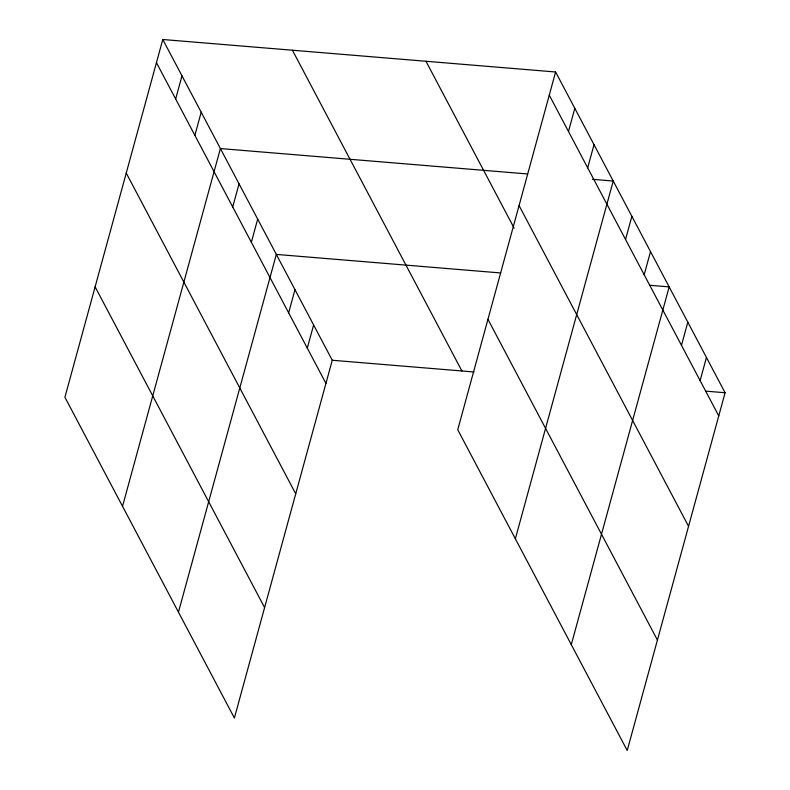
<?xml version="1.0" encoding="UTF-8"?>
<svg xmlns="http://www.w3.org/2000/svg" width="790" height="790" viewBox="0 0 790 790"><rect width="100%" height="100%" fill="white"/><g stroke="black" fill="none" stroke-linecap="round" stroke-linejoin="round"><path stroke-width="1.19" d="M162.78 39.5L64.908 397.261L234.393 718.011L332.264 360.26L162.78 39.5L555.607 71.989L725.092 392.739L627.221 750.5L457.736 429.74L555.607 71.989M175.656 98.997L181.986 75.85M194.863 135.357L201.193 112.21M122.529 506.311L220.4 148.56L527.621 173.968M232.714 206.99L239.044 183.843M251.358 242.273L257.688 219.126M178.461 612.161L276.332 254.41L500.672 272.955M288.646 312.84L294.976 289.693M307.29 348.123L313.62 324.976M568.484 131.486L574.814 108.339M587.691 167.836L594.021 144.689M515.356 538.8L613.228 181.038L592.441 179.32M625.542 239.479L631.872 216.322M644.186 274.762L650.516 251.605M571.288 644.65L669.16 286.889L649.597 285.279M681.474 345.329L687.804 322.172M700.118 380.612L706.448 357.455M332.264 360.26L474.04 371.981M705.529 391.119L725.092 392.739M549.267 95.136L718.762 415.886M519.06 205.558L688.554 526.308M425.968 61.265L514.102 228.063M487.944 319.318L657.428 640.078M292.409 50.224L461.903 370.974M156.45 62.647L325.934 383.407M126.242 173.069L295.727 493.829M95.116 286.839L264.601 607.589"/></g></svg>
